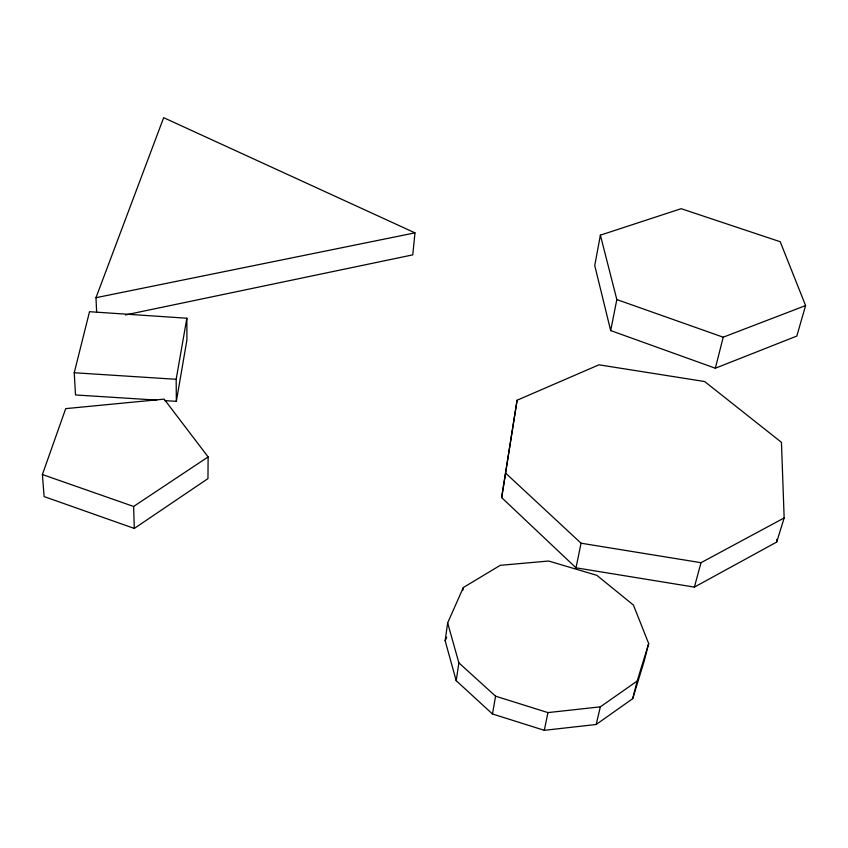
<?xml version="1.0" encoding="UTF-8"?>
<svg xmlns="http://www.w3.org/2000/svg" width="848" height="848" viewBox="0 0 848 848"><rect width="100%" height="100%" fill="white"/><g stroke="black" fill="none" stroke-linecap="round" stroke-linejoin="round"><path stroke-width="1.27" d="M208.12 456.924L207.961 478.601L134.302 528.431L44.107 496.578L42.4 474.53L65.709 408.63L164.152 399.132L208.12 456.924L133.613 506.457L42.4 474.53M96.63 311.852L95.983 297.701L163.664 117.681L414.979 232.861L412.764 254.866L125.504 314.915M445.147 640.728L447.649 622.92L463.326 587.526L500.267 565.319L548.635 561.026L596.854 575.326L633.424 605.08L648.678 643.558L644.204 661.111L632.703 698.657L596.186 724.489L544.299 730.319L492.476 713.974L456.203 680.679L445.147 640.728L446.705 637.177M462.955 590.06L463.326 587.526M456.203 680.679L458.874 662.85L447.649 622.92M501.656 497.596L517.089 400.235L598.953 364.82L704.635 381.526L781.443 442.327L784.156 517.937L776.704 542.042L694.374 587.113L576.004 567.821L501.656 497.596L517.089 400.235M164.565 400.595L176.352 401.337L186.931 339.921L186.857 318.223L89.517 311.704L74.232 372.749L75.514 394.956L156.71 400.097M492.476 713.974L495.571 696.187L458.874 662.85M176.352 401.337L176.172 379.3L186.857 318.223M600.384 235.161L594.745 265.541L610.677 330.572L715.352 368.223L796.813 336.062L805.6 305.577L780.213 241.733L681.167 208.693L600.384 235.161L616.835 299.577L610.677 330.572M576.004 567.821L581.06 543.208L505.567 473.078M544.299 730.319L547.956 712.596L600.352 706.84L637.166 681.061L648.678 643.558M596.186 724.489L600.352 706.84M715.352 368.223L723.206 337.197L805.6 305.577M632.703 698.657L637.166 681.061M694.374 587.113L701.02 562.69L784.156 517.937M95.983 297.701L414.979 232.861M74.232 372.749L176.172 379.3M581.06 543.208L701.02 562.69M495.571 696.187L547.956 712.596M616.835 299.577L723.206 337.197M776.62 539.423L776.704 542.042M133.613 506.457L134.302 528.431"/></g></svg>
